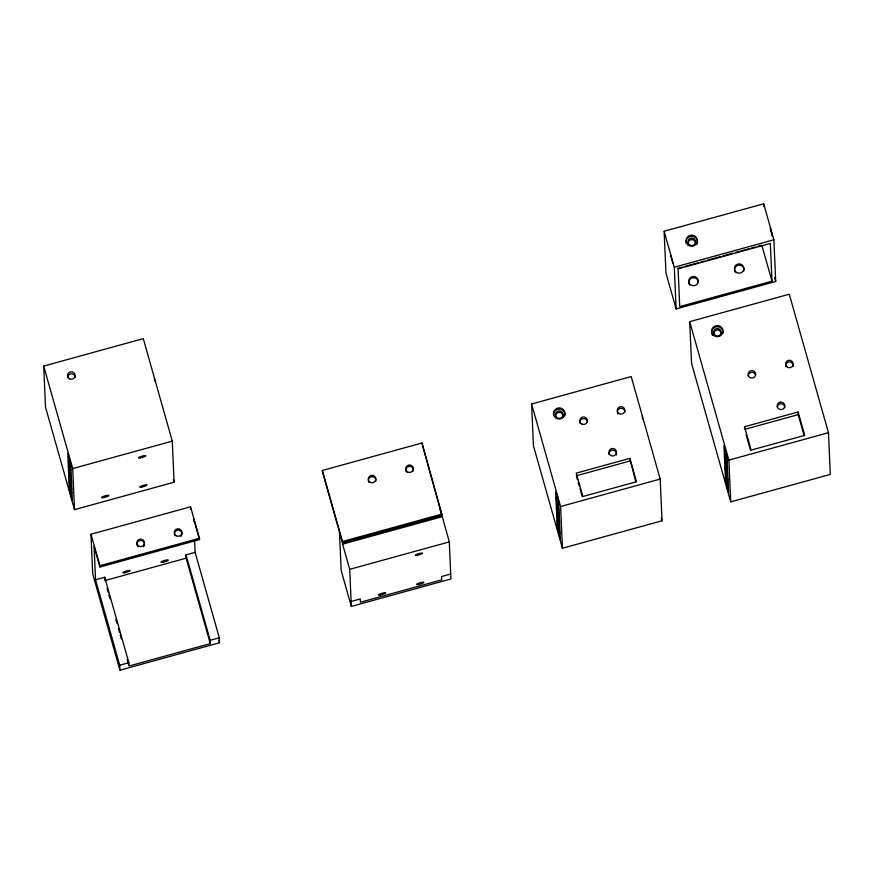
<?xml version="1.0" encoding="UTF-8"?>
<svg xmlns="http://www.w3.org/2000/svg" width="874" height="874" viewBox="0 0 874 874"><rect width="100%" height="100%" fill="white"/><g stroke="black" fill="none" stroke-linecap="round" stroke-linejoin="round"><path stroke-width="1.31" d="M43.7 366.075L143.281 338.631L172.287 441.141L174.09 482.208L74.519 509.64L45.514 407.142L43.7 366.075L72.706 468.584L74.519 509.64M664.12 231.249L763.69 203.806L773.872 239.782L775.708 281.504L676.137 308.948L665.955 272.972L664.12 231.249L674.291 267.226L676.137 308.948M674.291 267.226L773.872 239.782M677.35 268.493L682.55 267.062M685.15 266.341L698.14 262.768M700.74 262.047L704.641 260.976M707.241 260.255L720.231 256.672M722.831 255.962L733.231 253.089M735.832 252.378L748.821 248.795M751.421 248.074L755.322 247.003M757.922 246.293L761.822 245.212L771.993 281.177L679.732 306.61L678.071 268.864L770.333 243.431L771.993 281.177M68.347 467.022L68.085 461.122L71.133 471.916L71.395 477.816L68.347 467.022L70.772 466.355M72.706 468.584L172.287 441.141M69.002 482.12L68.751 476.232L71.799 487.015L72.061 492.914L69.002 482.12L71.439 481.454M69.341 489.68L69.079 483.781L72.138 494.575L72.389 500.463L69.341 489.68L71.777 489.003M689.695 321.665L789.277 294.221L828.465 432.696L830.3 474.418L730.719 501.862L691.542 363.376L689.695 321.665L728.883 460.139L730.719 501.862M531.6 404.007L631.181 376.563L660.187 479.072L662.022 520.795L562.452 548.238L533.446 445.729L531.6 404.007L560.605 506.516L562.452 548.238M119.946 670.194L92.72 573.978L90.972 534.243L190.543 506.8L199.447 538.275L199.512 539.597L99.931 567.04L94.075 546.359L95.55 579.801L119.727 665.223L119.946 670.194L219.516 642.751L219.298 637.78L195.131 552.357L194.596 540.318M421.945 443.02L442.102 515.387L342.532 542.83L322.43 471.796L322.364 470.463L421.945 443.02L449.291 541.891L450.918 578.97L351.348 606.414L341.166 570.449L339.473 532.037M99.931 567.04L99.876 565.718L199.447 538.275M95.55 579.801L104.694 577.277L128.86 662.7L129.002 666.021L210.317 643.603L210.164 640.292L185.998 554.87L195.131 552.357M104.836 580.587L186.14 558.18L185.998 554.87M629.837 458.358L576.25 473.129L582.86 496.508L636.447 481.738L629.837 458.358L635.835 481.782M744.528 426.752L798.115 411.982L804.725 435.361L751.137 450.121L744.528 426.752L744.637 429.396L798.224 414.626L798.115 411.982M629.957 461.002L576.37 475.773L577.474 479.673M351.348 606.414L349.709 569.335L342.586 544.152L342.466 541.509L442.047 514.065M342.586 544.152L442.168 516.709M555.94 498.06L555.667 491.844L558.726 502.626L558.999 508.854L555.94 498.06L558.377 497.382M724.546 459.232L724.295 453.333L727.343 464.127L727.605 470.026L724.546 459.232L726.982 458.566M560.605 506.516L660.187 479.072M728.883 460.139L828.465 432.696M349.709 569.335L449.291 541.891M556.607 513.158L556.345 507.27L559.404 518.053L559.666 523.952L556.607 513.158L559.043 512.492M724.885 466.782L724.622 460.893L727.671 471.676L727.933 477.575L724.885 466.782L727.321 466.115M556.935 520.707L556.683 514.819L559.731 525.602L559.994 531.501L556.935 520.707L559.371 520.041M725.551 481.891L725.289 475.991L728.337 486.785L728.599 492.674L725.551 481.891L727.987 481.213M119.727 665.223L128.86 662.7M210.164 640.292L219.298 637.78M351.13 601.443L360.263 598.93L360.405 602.241L441.709 579.833L441.567 576.523L450.7 574M770.355 228.169L772.419 236.035L770.387 228.846M774.615 277.648L775.708 281.504M798.224 414.626L804.113 435.405M746.112 434.597L750.526 450.176M661.279 518.173L662.022 520.795M578.206 482.262L579.309 486.163M580.041 488.763L582.248 496.552M440.125 509.52L441.141 513.114M322.364 470.463L342.466 541.509M199.512 539.597L193.657 518.916L193.777 521.592M173.347 479.575L174.09 482.208M218.784 640.15L219.516 642.751M186.14 558.18L210.317 643.603M107.032 588.355L108.136 592.244M108.868 594.833L109.96 598.712M115.827 619.426L116.919 623.304M118.383 628.482L119.487 632.361M120.219 634.95L121.311 638.839M127.178 659.542L128.642 664.721M90.972 534.243L99.876 565.718M672.805 262.812L672.838 263.478L670.773 255.612L670.806 256.29M763.69 203.806L763.81 206.504M642.379 416.122L642.499 418.821M190.543 506.8L190.663 509.444M154.469 378.202L154.589 380.846M104.694 577.277L104.782 579.484M67.582 377.568A3.791 3.736 -2.5 0 1 71.34 373.788A3.791 3.736 -2.5 0 1 75.175 377.481M174.92 535.74A3.791 3.736 -2.5 0 1 177.651 530.147A3.791 3.736 -2.5 0 1 181.858 534.768M181.486 535.675A3.791 3.736 -2.5 0 1 180.896 536.45M138.07 546.829A3.791 3.736 -2.5 0 1 139.709 540.569A3.791 3.736 -2.5 0 1 144.407 545.092M144.035 545.988A3.791 3.736 -2.5 0 1 143.434 546.774M406.323 471.971A3.791 3.736 -2.5 0 1 409.054 466.366A3.791 3.736 -2.5 0 1 413.26 470.988M368.861 482.295A3.791 3.736 -2.5 0 1 371.603 476.691A3.791 3.736 -2.5 0 1 375.798 481.312M555.656 417.117A3.791 3.736 -2.5 0 1 559.273 412.375A3.791 3.736 -2.5 0 1 562.987 417.04M580.019 423.355A3.791 3.736 -2.5 0 1 583.133 418.657A3.791 3.736 -2.5 0 1 587.459 422.306M617.863 413.926A3.791 3.736 -2.5 0 1 617.47 413.031M617.328 412.069A3.791 3.736 -2.5 0 1 621.086 408.289A3.791 3.736 -2.5 0 1 624.921 411.982M616.378 455.059A3.791 3.736 -2.5 0 0 612.029 450.219L611.09 450.536A3.791 3.736 -2.5 0 0 609.058 454.622M553.57 414.942A5.692 5.605 -2.5 0 1 559.666 409.032A5.692 5.605 -2.5 0 1 564.812 415.751M785.748 366.654A3.791 3.736 -2.5 0 1 789.364 361.912A3.791 3.736 -2.5 0 1 793.068 366.577M748.155 376.017A3.791 3.736 -2.5 0 1 755.595 374.968M777.27 407.273A3.791 3.736 -2.5 0 1 779.368 404.159L780.296 403.843A3.791 3.736 -2.5 0 1 784.841 407.721M712.583 335.354A5.692 5.605 -2.5 0 1 711.939 334.043M711.665 332.601A5.692 5.605 -2.5 0 1 717.762 326.69A5.692 5.605 -2.5 0 1 722.918 333.409M713.752 334.775A3.791 3.736 -2.5 0 1 717.368 330.033A3.791 3.736 -2.5 0 1 721.083 334.687M686.352 243.627A5.692 5.605 -2.5 0 1 692.186 236.286A5.692 5.605 -2.5 0 1 696.84 244.381M688.559 245.266A3.791 3.736 -2.5 0 1 688.177 244.37M688.035 243.398A3.791 3.736 -2.5 0 1 691.793 239.629A3.791 3.736 -2.5 0 1 695.617 243.322M689.597 285.022A4.741 4.665 -2.5 0 1 692.033 278.008A4.741 4.665 -2.5 0 1 698.282 282.138M735.143 272.218A4.741 4.665 -2.5 0 1 738.563 265.215A4.741 4.665 -2.5 0 1 743.818 270.995M611.953 448.559L611.013 448.875A3.791 3.736 -2.5 0 0 610.347 455.146A3.791 3.736 -2.5 0 0 616.389 453.093A3.791 3.736 -2.5 0 0 611.953 448.559M780.231 402.182L779.291 402.499A3.791 3.736 -2.5 0 0 778.614 408.77A3.791 3.736 -2.5 0 0 784.666 406.716A3.791 3.736 -2.5 0 0 780.231 402.182M726.993 456.25L723.945 445.467L724.218 451.683L727.266 462.477L726.993 456.25M728.009 479.225L724.95 468.442L725.212 474.331L728.271 485.125L728.009 479.225M559.065 510.503L556.017 499.709L556.279 505.609L559.327 516.403L559.065 510.503M560.07 533.162L557.011 522.368L557.273 528.267L560.321 539.05L560.07 533.162M70.783 464.039L67.735 453.256L68.008 459.473L71.067 470.256L70.783 464.039M71.471 479.465L68.412 468.683L68.675 474.571L71.723 485.365L71.471 479.465M69.428 378.792A3.791 3.736 -2.5 0 0 75.088 375.492A3.791 3.736 -2.5 0 0 69.363 372.324A3.791 3.736 -2.5 0 0 69.428 378.792M176.264 535.773A3.791 3.736 -2.5 0 0 181.923 532.474A3.791 3.736 -2.5 0 0 176.198 529.305A3.791 3.736 -2.5 0 0 176.264 535.773M138.802 546.097A3.791 3.736 -2.5 0 0 144.461 542.798A3.791 3.736 -2.5 0 0 138.748 539.619A3.791 3.736 -2.5 0 0 138.802 546.097M162.837 562.201A3.791 0.645 -15.8 0 0 168.278 560.114A3.791 0.645 -15.8 0 0 162.75 561.064A3.791 0.645 -15.8 0 0 162.837 562.201M124.676 572.721A3.791 0.645 -15.8 0 0 130.106 570.635A3.791 0.645 -15.8 0 0 124.578 571.585A3.791 0.645 -15.8 0 0 124.676 572.721M141.588 487.08A3.791 0.645 -15.8 0 0 147.018 484.994A3.791 0.645 -15.8 0 0 141.49 485.944A3.791 0.645 -15.8 0 0 141.588 487.08M103.416 497.601A3.791 0.645 -15.8 0 0 108.846 495.514A3.791 0.645 -15.8 0 0 103.318 496.465A3.791 0.645 -15.8 0 0 103.416 497.601M140.299 457.878A3.791 0.645 -15.8 0 0 145.729 455.791A3.791 0.645 -15.8 0 0 140.201 456.741A3.791 0.645 -15.8 0 0 140.299 457.878M407.666 471.993A3.791 3.736 -2.5 0 0 413.315 468.693A3.791 3.736 -2.5 0 0 407.601 465.525A3.791 3.736 -2.5 0 0 407.666 471.993M370.205 482.317A3.791 3.736 -2.5 0 0 375.864 479.018A3.791 3.736 -2.5 0 0 370.139 475.849A3.791 3.736 -2.5 0 0 370.205 482.317M380.277 595.03A3.791 0.645 -15.8 0 0 385.707 592.943A3.791 0.645 -15.8 0 0 380.179 593.894A3.791 0.645 -15.8 0 0 380.277 595.03M418.449 584.509A3.791 0.645 -15.8 0 0 423.879 582.423A3.791 0.645 -15.8 0 0 418.351 583.373A3.791 0.645 -15.8 0 0 418.449 584.509M417.16 555.307A3.791 0.645 -15.8 0 0 422.59 553.231A3.791 0.645 -15.8 0 0 417.062 554.182A3.791 0.645 -15.8 0 0 417.16 555.307M557.383 417.87A3.791 3.736 -2.5 0 0 563.042 414.582A3.791 3.736 -2.5 0 0 557.317 411.403A3.791 3.736 -2.5 0 0 557.383 417.87M581.734 423.945A3.791 3.736 -2.5 0 0 587.394 420.656A3.791 3.736 -2.5 0 0 581.669 417.477A3.791 3.736 -2.5 0 0 581.734 423.945M619.185 413.631A3.791 3.736 -2.5 0 0 624.844 410.332A3.791 3.736 -2.5 0 0 619.12 407.153A3.791 3.736 -2.5 0 0 619.185 413.631M555.405 417.652A5.692 5.605 -2.5 0 0 564.768 414.593A5.692 5.605 -2.5 0 0 557.415 408.147A5.692 5.605 -2.5 0 0 555.405 417.652M750.001 377.568A3.791 3.736 -2.5 0 0 755.66 374.28A3.791 3.736 -2.5 0 0 749.947 371.1A3.791 3.736 -2.5 0 0 750.001 377.568M787.463 367.255A3.791 3.736 -2.5 0 0 793.122 363.955A3.791 3.736 -2.5 0 0 787.398 360.776A3.791 3.736 -2.5 0 0 787.463 367.255M713.501 335.299A5.692 5.605 -2.5 0 0 722.864 332.251A5.692 5.605 -2.5 0 0 715.511 325.794A5.692 5.605 -2.5 0 0 713.501 335.299M715.478 335.529A3.791 3.736 -2.5 0 0 721.137 332.229A3.791 3.736 -2.5 0 0 715.413 329.061A3.791 3.736 -2.5 0 0 715.478 335.529M687.925 244.895A5.692 5.605 -2.5 0 0 697.277 241.847A5.692 5.605 -2.5 0 0 689.925 235.39A5.692 5.605 -2.5 0 0 687.925 244.895M689.892 245.124A3.791 3.736 -2.5 0 0 695.551 241.825A3.791 3.736 -2.5 0 0 689.826 238.657A3.791 3.736 -2.5 0 0 689.892 245.124M690.351 284.607A4.741 4.665 -2.5 0 0 698.14 282.029A4.741 4.665 -2.5 0 0 691.979 276.687A4.741 4.665 -2.5 0 0 690.351 284.607M736.837 272.59A4.741 4.665 -2.5 0 0 743.905 268.46A4.741 4.665 -2.5 0 0 736.76 264.505A4.741 4.665 -2.5 0 0 736.837 272.59"/></g></svg>
